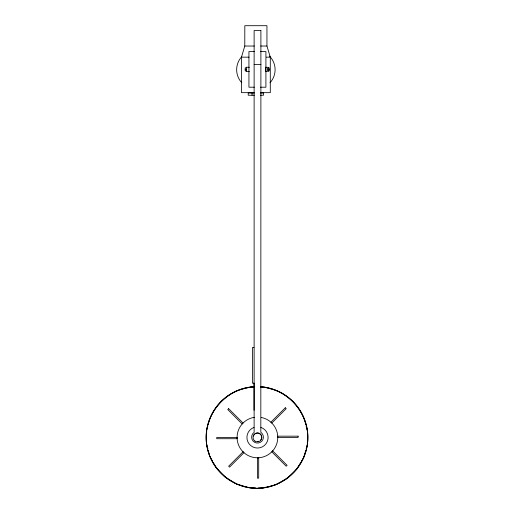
<?xml version="1.0" encoding="UTF-8"?>
<svg xmlns="http://www.w3.org/2000/svg" width="514" height="514" viewBox="0 0 514 514"><rect width="100%" height="100%" fill="white"/><g stroke="black" fill="none" stroke-linecap="round" stroke-linejoin="round"><path stroke-width="0.77" d="M206.544 438.885L206.48 443.299L207.926 449.05M206.589 435.949L206.686 430.019L207.894 425.778M307.411 438.93L307.314 444.861L306.106 449.101M307.456 435.994L307.52 431.58L306.074 425.83M208.292 424.365C212.288 407.197 226.79 392.67 243.97 388.719M305.708 450.515L303.684 457.627L301.416 461.411M254.057 92.661L241.464 92.661L241.464 57.163L244.78 46.035L244.818 25.7L266.946 25.7L266.946 46.035L270.293 57.163L270.293 92.661L260.604 92.661M300.664 462.671L296.867 469.025L287.332 478.264L282.199 481.123M280.914 481.836L275.735 484.721L270.03 486.16M245.39 388.366L251.14 386.92L254.083 386.965C227.908 387.697 206.056 411.483 206.14 437.44C205.966 464.662 229.777 488.473 257 488.3C284.223 488.473 308.034 464.662 307.86 437.44C307.918 411.804 286.581 388.07 260.694 387.068L264.421 387.126L268.661 388.327M268.61 486.514L262.86 487.959L258.446 487.895M244.78 46.035L254.366 46.035M260.714 46.035L266.978 46.035M254.34 51.567L248.937 51.567L248.937 87.207L254.34 87.207M260.514 51.567L265.911 51.567L265.911 87.207L260.514 87.207M241.464 57.163L249.046 57.163M266.374 57.163L270.293 57.163M254.122 64.462L260.9 64.462M249.374 67.25L246.27 67.25L246.27 71.523L249.374 71.523M265.693 67.25L267.248 67.25L267.248 71.523L265.693 71.523M246.27 67.887L245.197 67.887L245.197 70.893L246.27 70.893M268.224 67.887L269.291 67.887L269.291 70.893L268.224 70.893M245.197 69.39L246.27 69.39M268.224 69.39L269.291 69.39M254.346 93.04L248.217 93.04L248.217 95.231L254.346 95.231M260.476 93.04L263.541 93.04L263.541 95.231L260.476 95.231M253.955 347.535L252.413 347.535L252.413 383.174L253.955 383.174M255.509 487.85L249.579 487.754L245.339 486.546M270.075 388.732C287.242 392.728 301.769 407.229 305.721 424.41M243.925 486.148L236.813 484.124L233.028 481.856M231.769 481.104L225.415 477.307L216.176 467.772L213.316 462.639M212.597 461.354L209.718 456.175L208.279 450.47M268.224 67.25L268.224 71.523M265.552 67.25L265.552 71.523M254.032 383.174L254.032 410.3M252.046 93.04L252.046 95.231M261.208 417.452A20.342 20.342 0 0 1 274.232 448.902A20.342 20.342 0 0 1 240.199 448.266A20.342 20.342 0 0 1 254.391 417.323M260.9 386.727A50.86 50.86 0 0 1 300.247 464.213A50.86 50.86 0 0 1 213.349 463.538A50.86 50.86 0 0 1 253.884 386.676M269.477 56.11A19.23 19.23 0 0 1 269.972 82.786M241.786 82.786A19.23 19.23 0 0 1 241.786 56.624M261.208 439.245A4.24 4.24 0 0 1 260.547 440.132M258.658 441.25A4.24 4.24 0 0 1 257.559 441.41M253.402 436.123A4.24 4.24 0 0 1 258.561 433.064A4.24 4.24 0 0 1 261.62 438.217M260.868 427.391A10.595 10.595 0 0 1 266.091 443.659A10.595 10.595 0 0 1 249.001 443.749A10.595 10.595 0 0 1 254.051 427.423M228.653 408.669L227.753 409.568L242.139 423.954L243.038 423.054L228.653 408.669M285.296 407.769L270.91 422.155L271.81 423.054L286.195 408.669L285.296 407.769M243.038 451.825L228.653 466.211L229.552 467.11L243.938 452.725L243.038 451.825M272.709 450.926L271.81 451.825L286.195 466.211L287.095 465.311L272.709 450.926M260.9 30.557L254.122 30.557L254.122 432.351A5.892 5.892 0 0 0 253.01 440.967A5.892 5.892 0 0 0 261.69 441.327A5.892 5.892 0 0 0 261.285 432.647L260.823 432.351L260.9 30.557M298.114 436.168L277.766 436.168L277.766 437.44L298.114 437.44L298.114 436.168M237.082 437.44L216.735 437.44L216.735 438.712L237.082 438.712L237.082 437.44M258.696 457.781L257.424 457.781L257.424 478.129L258.696 478.129L258.696 457.781M254.944 441.102A4.427 4.427 0 0 0 261.838 437.755A4.427 4.427 0 0 0 255.49 433.463A4.427 4.427 0 0 0 254.944 441.102"/></g></svg>
